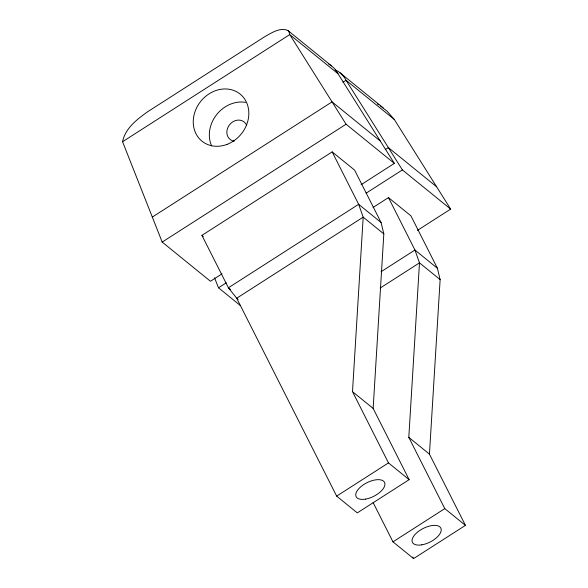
<?xml version="1.0" encoding="UTF-8"?>
<svg xmlns="http://www.w3.org/2000/svg" width="588" height="588" viewBox="0 0 588 588"><rect width="100%" height="100%" fill="white"/><g stroke="black" fill="none" stroke-linecap="round" stroke-linejoin="round"><path stroke-width="0.88" d="M352.499 391.659L363.186 217.141L358.643 204.301L332.161 151.888L201.927 235.362L228.409 287.782L236.692 298.226L336.659 496.125L357.298 512.883L409.13 479.661L373.145 408.417L352.499 391.659L388.484 462.903L409.13 479.661M373.145 408.417L383.824 233.906L381.09 222.529L354.608 170.108L332.161 151.888M373.13 502.586L392.96 541.842L413.599 558.6L465.431 525.378L444.793 508.613L408.8 437.369L419.487 262.858L414.944 250.018L388.47 197.597L373.057 207.476M465.431 525.378L429.446 454.134L440.133 279.616L437.391 268.246L410.909 215.825L388.47 197.597M222.044 273.839L210.453 281.262L162.192 242.08L122.569 141.73C125.104 128.338 137.239 119.202 147.713 111.705L264.732 36.691C271.509 32.957 279.903 27.144 287.863 30.458L331.5 65.893M122.569 141.73L289.744 34.574L288.906 31.509L287.863 30.458M342.966 82.261L346.045 80.284L394.305 119.474L450.651 209.107L417.421 230.4M152.321 217.082L332.051 101.878L380.311 141.061M162.192 242.08L346.082 124.208L394.342 163.391L361.12 184.691M385.265 149.565L388.352 147.588L436.612 186.778M214.546 277.793L218.493 287.797L226.218 282.843M366.074 193.202L402.39 169.925L450.651 209.107M381.039 271.752L414.944 250.018L437.391 268.246M380.149 288.069L419.487 262.858L440.133 279.616M336.659 496.125L388.484 462.903M392.96 541.842L444.793 508.613M377.437 104.025L378.915 104.855M380.34 105.855L387.227 111.338L394.305 119.474M339.548 72.42L383.192 107.861M394.342 163.391L338.004 73.757L289.744 34.574L346.082 124.208M381.09 222.529L358.643 204.301L228.409 287.782L230.511 289.494M383.824 233.906L363.186 217.141L236.692 298.226L238.111 299.38M201.927 235.362L203.33 236.501M408.8 437.369L429.446 454.134M218.493 287.797L240.492 305.657M402.39 169.925L346.045 80.284A30.304 26.012 -50.9 0 0 335.153 69.803M412.776 556.961L413.599 558.6M328.648 64.033A30.304 26.012 -50.9 0 1 338.004 73.757M211.643 145.905A30.304 26.012 -50.9 0 1 216.494 114.829A30.304 26.012 -50.9 0 1 245.586 102.371M234.193 141.179A11.201 9.621 -50.9 0 1 229.438 124.891A11.201 9.621 -50.9 0 1 246.556 125.075M365.515 499.124A15.891 7.607 -26.8 0 0 384.677 482.719A15.891 7.607 -26.8 0 0 360.819 486.746A15.891 7.607 -26.8 0 0 365.515 499.124M226.953 144.42A30.304 26.012 -50.9 0 0 241.602 95.388A30.304 26.012 -50.9 0 0 194.562 113.036A30.304 26.012 -50.9 0 0 226.953 144.42M421.816 544.841A15.891 7.607 -26.8 0 0 440.985 528.436A15.891 7.607 -26.8 0 0 417.127 532.463A15.891 7.607 -26.8 0 0 421.816 544.841"/></g></svg>
